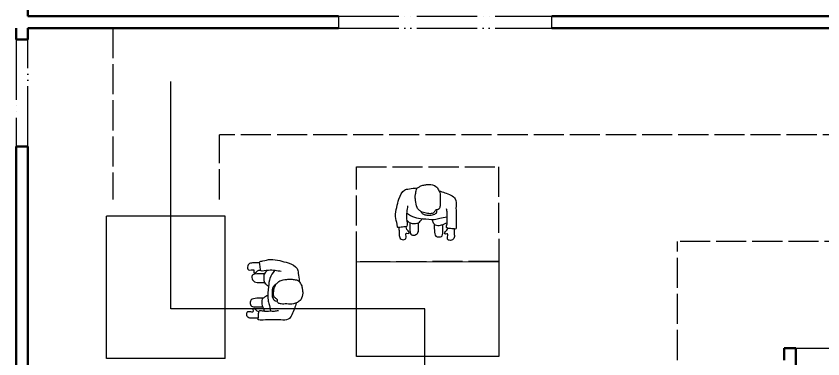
# Model space of a CAD drawing. Header units: millimetres. Extents: x 44692 to 333458, y -26854 to 14445.
# Drawn here: x 148411 to 155217, y -5911 to -3022 of the extents above; entities that cross this region are included whole.
import ezdxf

# ---------------------------------------------------------------- set-up
doc = ezdxf.new("R2010")
doc.units = ezdxf.units.MM
doc.header["$LTSCALE"] = 100
doc.linetypes.add('DASHEDX2', pattern=[3.048, 2.54, -0.508])
doc.linetypes.add('DIVIDEX2', pattern=[6.604, 5.08, -0.508, 0, -0.508, 0, -0.508])
for name, color, linetype in [('Area circulacion', 50, 'DASHEDX2'), ('Area proceso', 90, 'DASHEDX2'), ('Flujo linea B', 160, 'Continuous'), ('Mesas-estantes', 230, 'Continuous'), ('Personal', 171, 'Continuous'), ('Puertas', 43, 'DIVIDEX2')]:
    doc.layers.add(name, color=color, linetype=linetype)
doc.layers.add('Paredes', color=7, linetype='Continuous', lineweight=50)

# ---------------------------------------------------------------- blocks, each defined once
blk = doc.blocks.new('pa17-16')
for points, knots in [([(5.5575, 2.4391), (5.5549, 2.4218), (5.5525, 2.3852), (5.5491, 2.3329), (5.5712, 2.2599), (5.5431, 2.2589), (5.5029, 2.2526), (5.4793, 2.2435), (5.4785, 2.2813), (5.4499, 2.3438), (5.4658, 2.4235), (5.4776, 2.5033), (5.5116, 2.5798), (5.5552, 2.585), (5.608, 2.5962), (5.6336, 2.6001)], [0, 0, 0, 0, 0.404899, 0.829805, 1.276298, 1.516647, 1.885942, 2.122553, 2.418487, 2.881882, 3.382407, 3.897515, 4.613825, 5.020942, 5.393355, 5.393355, 5.393355, 5.393355]), ([(5.62, 2.5537), (5.6188, 2.5427), (5.6154, 2.5253), (5.6223, 2.4901), (5.6346, 2.4293), (5.661, 2.4064), (5.685, 2.3908), (5.7322, 2.3832), (5.7723, 2.3842), (5.7881, 2.3969), (5.8018, 2.4268), (5.8146, 2.4162), (5.8324, 2.4305), (5.8382, 2.4568), (5.8318, 2.5038), (5.8344, 2.5615), (5.8137, 2.5937), (5.7944, 2.6284), (5.7307, 2.6388), (5.7037, 2.6296), (5.6679, 2.626), (5.6442, 2.6055), (5.6228, 2.5961), (5.6214, 2.5667), (5.62, 2.5537)], [0, 0, 0, 0, 0.297584, 0.631064, 1.068635, 1.39533, 1.69617, 2.097861, 2.458938, 2.716293, 3.010442, 3.199165, 3.447293, 3.731671, 4.119196, 4.541864, 4.881702, 5.22714, 5.673063, 5.989311, 6.327668, 6.644571, 6.906626, 7.259736, 7.259736, 7.259736, 7.259736]), ([(5.8196, 2.5846), (5.837, 2.5819), (5.8817, 2.5675), (5.9755, 2.5418), (5.972, 2.4609), (5.9791, 2.3926), (5.9812, 2.315), (5.9891, 2.2612), (5.9692, 2.2664), (5.9401, 2.2663), (5.9063, 2.2668), (5.9005, 2.2811), (5.909, 2.3184), (5.9007, 2.3606), (5.9019, 2.4011), (5.8964, 2.4238), (5.8933, 2.4348)], [6.682038, 6.682038, 6.682038, 6.682038, 7.076266, 7.806153, 8.304227, 8.77662, 9.284333, 9.649979, 9.844608, 10.160206, 10.472731, 10.661147, 10.998544, 11.371438, 11.724832, 12.051545, 12.051545, 12.051545, 12.051545]), ([(5.5522, 2.3809), (5.573, 2.3653), (5.6222, 2.3398), (5.6924, 2.3383), (5.7952, 2.3323), (5.8376, 2.352), (5.881, 2.3613), (5.9019, 2.366)], [0, 0, 0, 0, 0.49262, 0.970296, 1.525877, 1.91054, 2.357805, 2.357805, 2.357805, 2.357805]), ([(5.6724, 2.3994), (5.675, 2.3947), (5.6837, 2.383), (5.7041, 2.3718), (5.7348, 2.3697), (5.774, 2.3728), (5.8085, 2.3874), (5.8116, 2.4015), (5.8144, 2.4199)], [0.121052, 0.121052, 0.121052, 0.121052, 0.297289, 0.584433, 0.895396, 1.26174, 1.600834, 1.760925, 1.760925, 1.760925, 1.760925]), ([(5.5552, 2.3206), (5.5597, 2.3147), (5.5706, 2.3043), (5.5892, 2.2916), (5.6248, 2.2913), (5.6613, 2.2967), (5.6731, 2.3154), (5.6858, 2.3299), (5.6912, 2.3378)], [0, 0, 0, 0, 0.262594, 0.520609, 0.853848, 1.185107, 1.43842, 1.738028, 1.738028, 1.738028, 1.738028]), ([(5.5867, 2.2952), (5.5866, 2.2877), (5.5872, 2.2667), (5.5883, 2.1873), (5.6353, 2.19), (5.6673, 2.2128), (5.6606, 2.2618), (5.6599, 2.2881), (5.6606, 2.3008)], [0.078483, 0.078483, 0.078483, 0.078483, 0.321516, 0.797556, 1.122606, 1.448668, 1.830958, 2.166281, 2.166281, 2.166281, 2.166281]), ([(5.7713, 2.3359), (5.7736, 2.3305), (5.7786, 2.3203), (5.7954, 2.2951), (5.8154, 2.2848), (5.8612, 2.2906), (5.8838, 2.3057), (5.8988, 2.3117), (5.9058, 2.3148)], [0, 0, 0, 0, 0.233477, 0.532145, 0.79329, 1.163492, 1.458071, 1.725911, 1.725911, 1.725911, 1.725911]), ([(5.7943, 2.2992), (5.7951, 2.2858), (5.7984, 2.2614), (5.8038, 2.2002), (5.8255, 2.1869), (5.8672, 2.191), (5.8755, 2.2117), (5.8718, 2.2605), (5.8715, 2.286), (5.871, 2.2978)], [0, 0, 0, 0, 0.353805, 0.775896, 1.041599, 1.377968, 1.615337, 2.001902, 2.313716, 2.313716, 2.313716, 2.313716]), ([(5.4915, 2.2484), (5.4936, 2.2374), (5.4981, 2.215), (5.4968, 2.1806), (5.512, 2.1445), (5.5569, 2.147), (5.5634, 2.1681), (5.5498, 2.2128), (5.5753, 2.1995), (5.5912, 2.209), (5.5741, 2.2257), (5.5617, 2.2339), (5.5559, 2.2515), (5.5556, 2.26)], [0, 0, 0, 0, 0.324329, 0.654038, 0.980089, 1.31306, 1.562526, 1.890179, 2.123217, 2.319335, 2.559559, 2.78492, 3.066636, 3.066636, 3.066636, 3.066636]), ([(5.9713, 2.2652), (5.9703, 2.2553), (5.9686, 2.234), (5.9786, 2.2017), (5.9668, 2.1644), (5.9218, 2.1628), (5.9134, 2.1832), (5.9229, 2.229), (5.8988, 2.2135), (5.882, 2.2215), (5.8976, 2.2397), (5.908, 2.248), (5.912, 2.2618), (5.9127, 2.2683)], [0.038839, 0.038839, 0.038839, 0.038839, 0.324329, 0.654038, 0.980089, 1.31306, 1.562526, 1.890179, 2.123217, 2.319335, 2.559559, 2.78492, 2.989829, 2.989829, 2.989829, 2.989829])]:
    blk.add_open_spline(points, degree=3, knots=knots)

msp = doc.modelspace()

# ---------------------------------------------------------------- linework, layer by layer
at = {"layer": 'Area circulacion'}
for p, q in [((149226.313, -3121.917), (149226.313, -4567.076)), ((150126.313, -4567.076), (150126.313, -4021.917)), ((151171.241, -4021.917), (150126.313, -4021.917)), ((163700.126, -4021.917), (151171.241, -4021.917)), ((161581.616, -4921.917), (153989.94, -4921.917)), ((153989.94, -5921.917), (153989.94, -4921.917))]:
    msp.add_line(p, q, dxfattribs=at)
at = {"layer": 'Area proceso'}
for p, q in [((151281.63, -4292.622), (152481.629, -4291.139)), ((151282.618, -5092.621), (151281.63, -4292.622)), ((152481.629, -4291.139), (152482.617, -5091.138)), ((152482.617, -5091.138), (151282.618, -5092.621))]:
    msp.add_line(p, q, dxfattribs=at)
at = {"layer": 'Flujo linea B'}
for p, q in [((149716.453, -5489.908), (149716.453, -3572.223)), ((151858.13, -5489.908), (149716.453, -5489.908)), ((151858.13, -9779.85), (151858.13, -5489.908))]:
    msp.add_line(p, q, dxfattribs=at)
at = {"layer": 'Mesas-estantes'}
for p, q in [((149673.972, -4708.47), (149173.972, -4708.47)), ((149173.972, -5907.093), (149173.972, -4708.47)), ((150173.972, -4708.47), (149673.972, -4708.47)), ((150173.972, -5907.093), (150173.972, -4708.47)), ((151282.618, -5092.621), (152482.617, -5091.138)), ((151283.607, -5892.621), (151282.618, -5092.621)), ((152482.617, -5091.138), (152483.606, -5891.138)), ((150173.972, -5907.093), (149173.972, -5907.093)), ((152483.606, -5891.138), (151283.607, -5892.621))]:
    msp.add_line(p, q, dxfattribs=at)
at = {"layer": 'Paredes'}
for p, q in [((148511.465, -3021.917), (148511.465, -2324.673)), ((148511.465, -3021.917), (151131.549, -3021.917)), ((152931.549, -3021.917), (156312.246, -3021.917)), ((148411.465, -3220.005), (148411.465, -3121.917)), ((151131.549, -3121.917), (148511.465, -3121.917)), ((148511.465, -3121.917), (148511.465, -3220.005)), ((156212.246, -3121.917), (152931.549, -3121.917)), ((148511.465, -3220.005), (148411.465, -3220.005)), ((148411.465, -4284.649), (148411.465, -4120.005)), ((148411.465, -4120.005), (148511.465, -4120.005)), ((148511.465, -4120.005), (148511.465, -4284.649)), ((148411.465, -7248.535), (148411.465, -4284.649)), ((148511.465, -4284.649), (148511.465, -7248.535)), ((154989.94, -5821.917), (154889.94, -5821.917)), ((154889.94, -5821.917), (154889.94, -5921.917)), ((154989.94, -5821.917), (154989.94, -7729.274))]:
    msp.add_line(p, q, dxfattribs=at)
at = {"layer": 'Puertas'}
for p, q in [((151131.549, -3021.917), (151131.549, -3121.917)), ((151131.549, -3021.917), (152931.549, -3021.917)), ((152931.549, -3121.917), (152931.549, -3021.917)), ((151131.549, -3121.917), (152931.549, -3121.917)), ((148411.465, -3220.005), (148411.465, -4120.005)), ((148511.465, -4120.005), (148511.465, -3220.005)), ((154989.94, -5821.917), (155981.107, -5817.012))]:
    msp.add_line(p, q, dxfattribs=at)

# ---------------------------------------------------------------- block references
at = {"layer": 'Personal', "xscale": 979.1504951166457, "yscale": 979.1504951166457, "zscale": 979.1504951166457}
for p, rotation in [((146141.194, -6684.793), 356.6122005261388), ((148585.109, 398.113), 266.6122005261387)]:
    msp.add_blockref('pa17-16', p, dxfattribs=dict(at, rotation=rotation))

doc.saveas('drawing.dxf')
